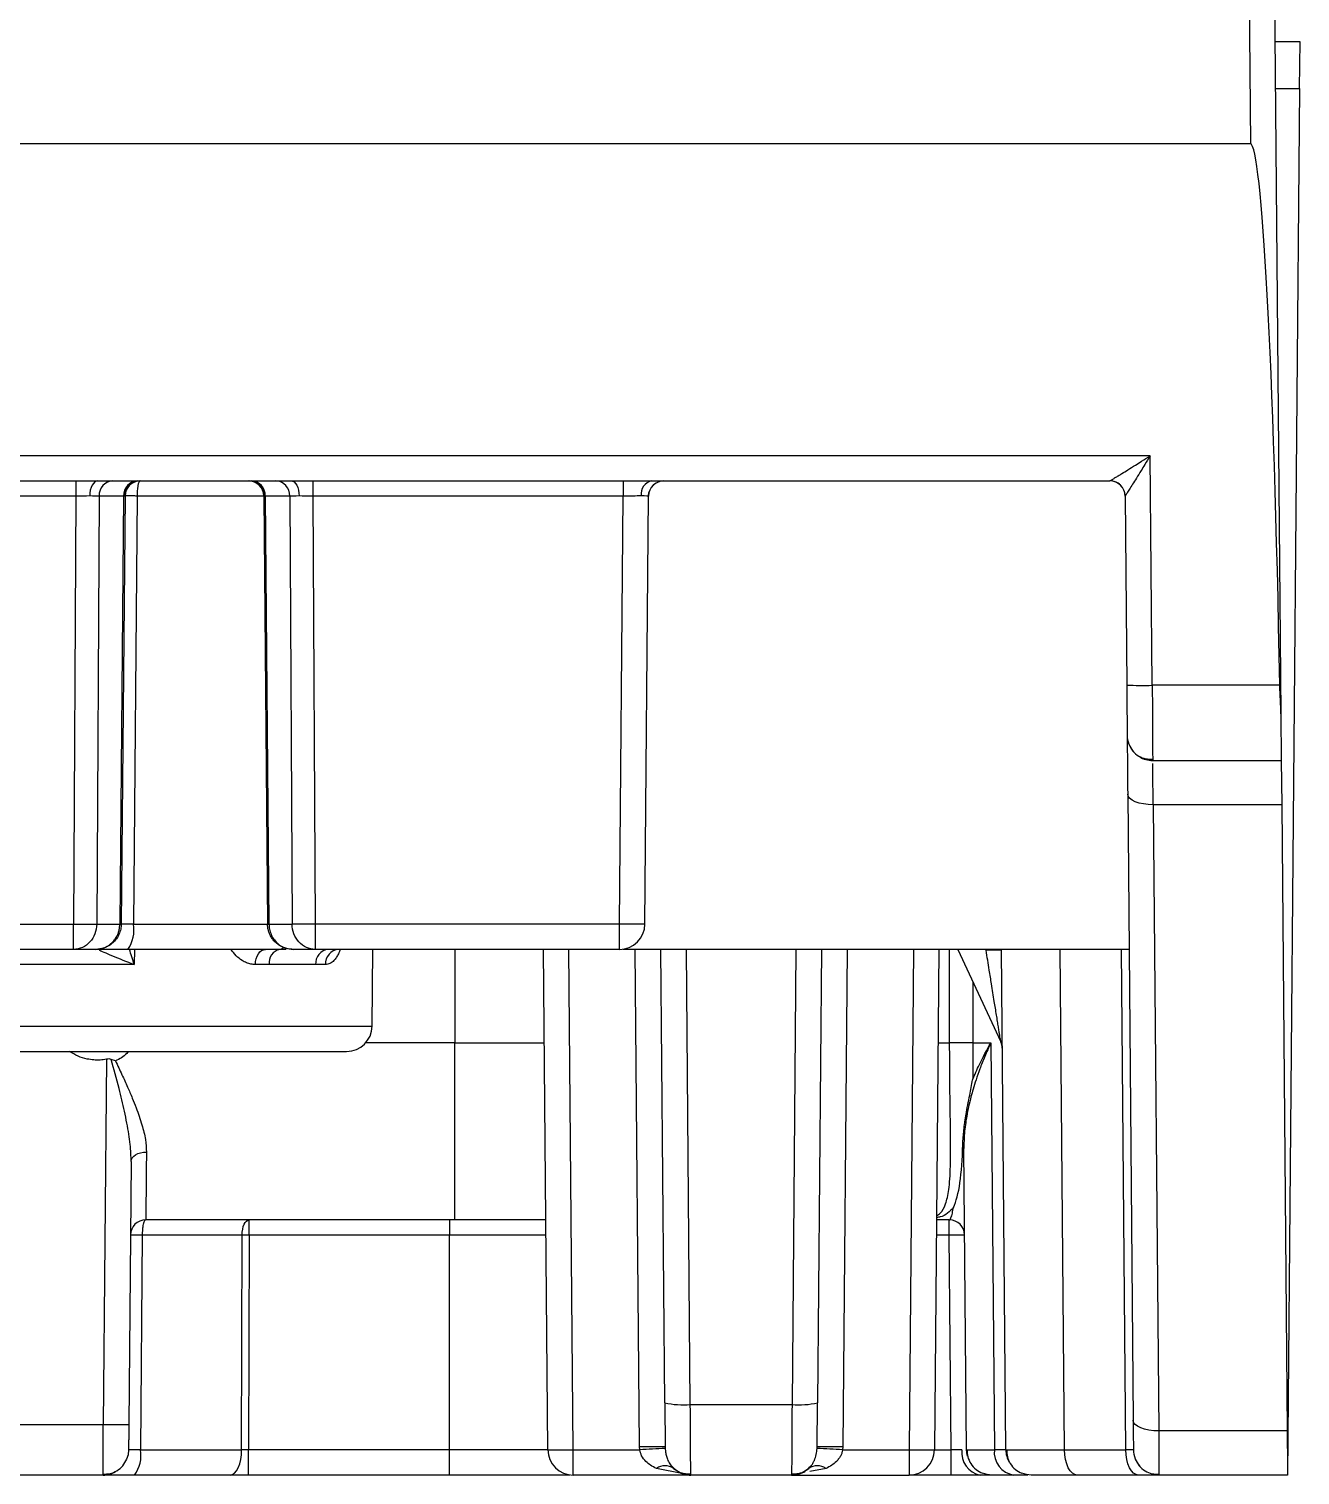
# Model space of a CAD drawing. Header units: inches. Extents: x 897.4 to 914.4, y -8.5 to 2.5.
# Drawn here: x 903.851 to 904.341, y -6.024 to -5.466 of the extents above; entities that cross this region are included whole.
import ezdxf

# ---------------------------------------------------------------- set-up
doc = ezdxf.new("R2010")
doc.units = ezdxf.units.IN
doc.header["$LTSCALE"] = 4
doc.header["$MEASUREMENT"] = 0
doc.layers.get('0').update_dxf_attribs({"linetype": 'CONTINUOUS'})

msp = doc.modelspace()

# ---------------------------------------------------------------- linework, layer by layer
for p, q in [((904.3114304030244, -4.294483337935333), (904.3220412471137, -5.51036595195562)), ((904.3212725393272, -4.294569283609147), (904.3338012112615, -5.730213188928245)), ((904.3411867092769, -5.47099737007817), (904.3315390690607, -5.47099737007817)), ((904.3410298877552, -5.488966670828608), (904.3411867092769, -5.47099737007817)), ((904.3316958905824, -5.488966670828608), (904.3410298877552, -5.488966670828608)), ((904.3410298877552, -5.488966670828608), (904.3363628983354, -6.02375180127848)), ((904.3220412471137, -5.51036595195562), (903.3856212763837, -5.51036595195562)), ((904.2834228565699, -5.630616452811573), (903.4242396302612, -5.630616452811573)), ((904.2841954693113, -5.719149003409327), (904.2834228565699, -5.630616452811573)), ((903.4398485232792, -5.640287211094148), (904.2678140093847, -5.640287211094148)), ((903.8691821252476, -5.640287211094148), (903.8691821252476, -5.646141196801739)), ((903.9605276366831, -5.640287211094148), (903.9605276366831, -5.646141196801739)), ((904.0801585009472, -5.640287211094148), (904.0801585009472, -5.646141196801739)), ((903.8691821252476, -5.646141196801739), (903.8384803982499, -5.646141196801739)), ((903.8691821252476, -5.646141196801739), (903.868264240851, -5.811239242908355)), ((903.8781021238697, -5.646141196801739), (903.8771842394731, -5.811239242908355)), ((903.8875478430851, -5.646141196801739), (903.8781021238697, -5.646141196801739)), ((903.8875478430851, -5.646141196801739), (903.8861070613959, -5.811239242908355)), ((903.8881011366935, -5.646141196801739), (903.8866603366711, -5.811239242908355)), ((903.8927244199516, -5.646141196801739), (903.8913199011768, -5.811239242908355)), ((903.9420668066108, -5.646141196801739), (903.8927244199516, -5.646141196801739)), ((903.9415016514729, -5.645072522480489), (903.9416130618525, -5.646140573475606)), ((903.9416086435702, -5.646141196801739), (903.9430494252596, -5.811239242908355)), ((903.951607638061, -5.646141196801739), (903.9421619188454, -5.646141196801739)), ((903.9421619188454, -5.646141196801739), (903.9436027005347, -5.811239242908355)), ((903.951607638061, -5.646141196801739), (903.9525255224574, -5.811239242908355)), ((904.0801585009472, -5.646141196801739), (903.9605276366831, -5.646141196801739)), ((903.9605276366831, -5.646141196801739), (903.9614455210796, -5.811239242908355)), ((904.0787177100913, -5.811239242908355), (904.0801585009472, -5.646141196801739)), ((904.0885598555606, -5.811239242908355), (904.0900006464165, -5.646141196801739)), ((904.27371840201, -5.646139400155827), (904.2736116390766, -5.645073549135295)), ((904.2737169445268, -5.646141196801739), (904.274353323842, -5.719063094401755)), ((904.333367632937, -5.719149003409327), (904.2841954693113, -5.719149003409327)), ((904.3338012112615, -5.730213188928245), (904.3339578494521, -5.748161241590809)), ((904.2843642531948, -5.748161241590809), (904.3339578494521, -5.748161241590809)), ((904.3339578494521, -5.748161241590809), (904.3341066227334, -5.765209907976493)), ((904.2747204904338, -5.761136141703656), (904.2768279652547, -6.002629331953715)), ((904.3341066227334, -5.765209907976493), (904.2845626267365, -5.765209907976493)), ((904.2845626267365, -5.765209907976493), (904.286670110724, -6.006703098226552)), ((904.3341066227334, -5.765209907976493), (904.336214106721, -6.006703098226552)), ((903.8393982826464, -5.811239242908355), (903.868264240851, -5.811239242908355)), ((903.868264240851, -5.820995836866016), (903.868264240851, -5.811239242908355)), ((903.8771842394731, -5.811239242908355), (903.8861070613959, -5.811239242908355)), ((903.8913199011768, -5.811239242908355), (903.9432510712634, -5.811239242908355)), ((903.9436027005347, -5.811239242908355), (903.9525255224574, -5.811239242908355)), ((904.0787177100913, -5.811239242908355), (903.9614455210796, -5.811239242908355)), ((903.9614455210796, -5.811239242908355), (903.9614455210796, -5.820995836866016)), ((904.0787177100913, -5.820995836866016), (904.0787177100913, -5.811239242908355)), ((903.868264240851, -5.820995836866016), (903.8393982826464, -5.820995836866016)), ((903.8768182003682, -5.820995836866016), (903.868264240851, -5.820995836866016)), ((903.8917192148972, -5.820995836866016), (903.891669715469, -5.826849822573607)), ((903.9502519037226, -5.820995836866016), (903.9473994350078, -5.820995836866016)), ((903.9614455210796, -5.820995836866016), (903.9528915615623, -5.820995836866016)), ((904.0787177100913, -5.820995836866016), (903.9614455210796, -5.820995836866016)), ((903.9833653528598, -5.850609328101772), (903.9836237857077, -5.820995836866016)), ((904.0152485853753, -5.820995836866016), (904.0152485853753, -5.857030173927612)), ((904.051116714357, -6.013995133988333), (904.0494324321472, -5.820995836866016)), ((904.060958855243, -6.013995133988333), (904.0592745776166, -5.820995836866016)), ((904.2752428743992, -5.820995836866016), (904.0800379423398, -5.820995836866016)), ((904.0865407280525, -6.012914653136806), (904.0848658782337, -5.820995836866016)), ((904.0962339902417, -5.995854583549519), (904.0947080237031, -5.820995836866016)), ((904.1060761380027, -5.996540902287773), (904.104544178825, -5.820995836866016)), ((904.1468191287945, -5.820995836866016), (904.1452871701897, -5.996540902287773)), ((904.1566552839164, -5.820995836866016), (904.1551293150862, -5.995854583549519)), ((904.1664974293858, -5.820995836866016), (904.1648225795672, -6.012914653136806)), ((904.1920887300029, -5.820995836866016), (904.1904044523765, -6.013995133988333)), ((904.2019308754723, -5.820995836866016), (904.2002465932626, -6.013995133988333)), ((904.2060675060188, -5.857030173927612), (904.2060695318288, -5.820995836866016)), ((904.2091600836264, -5.820995836866016), (904.2258101329504, -5.856702011051912)), ((904.2277145501171, -6.013995133988333), (904.226030277074, -5.820995836866016)), ((904.2503514911132, -6.013995133988333), (904.2486672089035, -5.820995836866016)), ((904.2739745065514, -6.013995133988333), (904.2722902335083, -5.820995836866016)), ((903.891669715469, -5.826849822573607), (903.8159928080285, -5.826849822573607)), ((903.9436960527896, -5.826849822573607), (903.938391382403, -5.826849822573607)), ((903.9654193901731, -5.826849822573607), (903.961594147696, -5.826849822573607)), ((904.2150293958236, -5.833582624795701), (904.2150316416311, -5.857030173927612)), ((903.7242971706376, -5.850609328101772), (903.9833653528598, -5.850609328101772)), ((904.0152485853753, -5.857030173927612), (903.9809081462457, -5.857030173927612)), ((904.0152485853753, -5.925326551628696), (904.0152485853753, -5.857030173927612)), ((904.0152485853753, -5.857030173927612), (904.0497469001812, -5.857030173927612)), ((904.2016164074383, -5.857030173927612), (904.2060675060188, -5.857030173927612)), ((904.2150316416311, -5.857030173927612), (904.2219416609726, -5.857030173927612)), ((904.2219416609726, -5.857030173927612), (904.2233114751484, -6.013995133988333)), ((903.8809471310038, -5.863368740703948), (903.8797177852053, -6.004238540030672)), ((904.2125570735508, -6.013995133988333), (904.2115430502649, -5.89779958962251)), ((903.8904451546152, -5.902802478495378), (903.8895599215082, -6.004238540030672)), ((904.0152485853753, -5.925326551628696), (903.8961027742579, -5.925326551628696)), ((903.9359317741499, -5.931180537336287), (903.9359317741499, -5.925326551628696)), ((904.0132800756157, -5.925326551628696), (904.0132800756157, -5.931180537336287)), ((904.2059290772013, -5.925326551628696), (904.2010203930736, -5.925326551628696)), ((904.2059290772013, -5.931180537336287), (904.2059290772013, -5.925326551628696)), ((903.8947240318519, -5.931180537336287), (903.8940194533246, -6.013995133988333)), ((903.9332539284179, -5.931180537336287), (903.8947240318519, -5.931180537336287)), ((903.9330754004803, -6.013995133988333), (903.9332538734186, -5.931180537336287)), ((903.9359317741499, -5.931180537336287), (903.9357583061538, -6.013995133988333)), ((904.0132800756157, -5.931180537336287), (903.9359317741499, -5.931180537336287)), ((904.0132800756157, -6.013995133988333), (904.0132800756157, -5.931180537336287)), ((904.0503940043725, -5.931180537336287), (904.0132800756157, -5.931180537336287)), ((904.2059290772013, -5.931180537336287), (904.2009693078304, -5.931180537336287)), ((904.2066517871858, -6.013995133988333), (904.2059290772013, -5.931180537336287)), ((904.0503101761742, -5.940636541433054), (904.0504765217526, -5.940636541433054)), ((904.2008867858669, -5.940636541433054), (904.2010492952397, -5.940636541433054)), ((904.1060761380027, -5.996540902287773), (904.1452871701897, -5.996540902287773)), ((903.8279447199589, -6.004238540030672), (903.8797177852053, -6.004238540030672)), ((904.336214106721, -6.006703098226552), (904.286670110724, -6.006703098226552)), ((903.8940194533246, -6.013995133988333), (903.9330754004803, -6.013995133988333)), ((904.0132800756157, -6.013995133988333), (903.9357583061538, -6.013995133988333)), ((903.9357583061538, -6.02375180127848), (903.9357583061538, -6.013995133988333)), ((904.0132800756157, -6.02375180127848), (904.0132800756157, -6.013995133988333)), ((904.051116714357, -6.013995133988333), (904.0132800756157, -6.013995133988333)), ((904.060958855243, -6.013995133988333), (904.0865766793038, -6.013995133988333)), ((904.060958855243, -6.02375180127848), (904.060958855243, -6.013995133988333)), ((904.0865766793038, -6.013995133988333), (904.0865407280525, -6.012914653136806)), ((904.1648225795672, -6.012914653136806), (904.1647866260241, -6.013995133988333)), ((904.1647866260241, -6.013995133988333), (904.1904044523765, -6.013995133988333)), ((904.1904044523765, -6.013995133988333), (904.1904044523765, -6.02375180127848)), ((904.2002465932626, -6.013995133988333), (904.2066517871858, -6.013995133988333)), ((904.2066517871858, -6.02375180127848), (904.2066517871858, -6.013995133988333)), ((904.2125570735508, -6.013995133988333), (904.2132437406184, -6.014001513914631)), ((904.2277145501171, -6.013995133988333), (904.2233114751484, -6.013995133988333)), ((904.2277145501171, -6.013995133988333), (904.2284819654185, -6.014000413927338)), ((904.2503514911132, -6.013995133988333), (904.2739745065514, -6.013995133988333)), ((903.8796326461888, -6.02375180127848), (903.8280298956416, -6.02375180127848)), ((903.8796326461888, -6.02375180127848), (903.8796432427331, -6.023014076467406)), ((904.0132800756157, -6.02375180127848), (903.9357583061538, -6.02375180127848)), ((904.1062344467989, -6.02375180127848), (904.060958855243, -6.02375180127848)), ((904.1027813712725, -6.023082935671939), (904.0929727570824, -6.021182964287237)), ((904.1451288596749, -6.02375180127848), (904.1062344467989, -6.02375180127848)), ((904.1451288596749, -6.02375180127848), (904.1904044523765, -6.02375180127848)), ((904.1583905505371, -6.021182964287237), (904.1521749577569, -6.022386937045508)), ((904.2066517871858, -6.02375180127848), (904.1904044523765, -6.02375180127848)), ((904.2362364725044, -6.02375180127848), (904.2308157076255, -6.02375180127848)), ((904.2788955838694, -6.02375180127848), (904.2552725592645, -6.02375180127848)), ((904.2830286394573, -6.02375180127848), (904.2788955838694, -6.02375180127848)), ((904.3363628983354, -6.02375180127848), (904.2867693020781, -6.02375180127848))]:
    msp.add_line(p, q)
at = {"flags": 128}
for points in [[(903.8776432275041, -5.640287211094148), (903.8770282246087, -5.640399189800561), (903.8764365414439, -5.640730909301841), (903.8758906360836, -5.641269756410368), (903.8754111882889, -5.641995344694976), (903.8750164028495, -5.642880101140861), (903.8747212395925, -5.643890512801832), (903.8745369000554, -5.644988226787613), (903.8744703691573, -5.646131626912291)], [(903.9520665527596, -5.640287211094148), (903.9526815373218, -5.640399189800561), (903.9532732204867, -5.640730909301841), (903.9538191441801, -5.641269756410368), (903.9542985736417, -5.641995344694976), (903.9546933590811, -5.642880101140861), (903.954988522338, -5.643890512801832), (903.9551728802084, -5.644988226787613), (903.9552394111064, -5.646131626912291)], [(904.2845626267365, -5.765209907976493), (904.2826469621998, -5.765144092070138), (904.2808045659833, -5.764921674639522), (904.2791059106063, -5.76455119891929), (904.2776159778182, -5.764046781413031), (904.2763917561272, -5.763427781897099), (904.2754800683257, -5.762717813432049), (904.274915784011, -5.761944082370256), (904.2747204904338, -5.761136141703656)], [(903.938391382403, -5.826849822573607), (903.938471021483, -5.825705102464178), (903.9386939339079, -5.8246057751637), (903.9390516131092, -5.82359371352179), (903.9395304742441, -5.822707343761209), (903.9401123125226, -5.821980398825605), (903.9407750182004, -5.821440451729787), (903.9414934199012, -5.821108108902373), (903.9422402012744, -5.820995836866016)], [(903.9473994350078, -5.820995836866016), (903.9484638377118, -5.820808839026231), (903.9493804204567, -5.820331811203563)], [(903.8904451546152, -5.902802478495378), (903.8905640632415, -5.902090933381874), (903.8909038126501, -5.901408427932902), (903.8914514229907, -5.900781215178517), (903.8921860311711, -5.90023298151176), (903.8930795691822, -5.899784920021137), (903.894097937418, -5.899453897178475), (903.8952022696606, -5.899252672836369), (903.8963504363969, -5.899188873573383)], [(904.286670110724, -6.006703098226552), (904.2847544370208, -6.006637245653954), (904.2829120408043, -6.006414901555825), (904.2812133945938, -6.006044352503105), (904.2797234618057, -6.005539971663089), (904.2784992401147, -6.004920972147158), (904.2775875431466, -6.00421104034835), (904.277023258832, -6.003437309286558), (904.2768279652547, -6.002629331953715)], [(904.336214106721, -6.006703098226552), (904.3362560712361, -6.011510482691237), (904.3362926458136, -6.015701800939437), (904.3363225288017, -6.019127528031812), (904.3363446935457, -6.021665565378855), (904.3363582967219, -6.023225567357579), (904.3363628983354, -6.02375180127848)], [(903.8894747824917, -6.013995133988333), (903.8892711015113, -6.015903098614029), (903.8887268644651, -6.017673564828119)], [(903.9286038971355, -6.02375180127848), (903.9294714937796, -6.023564730106209), (903.9303061274712, -6.023010776505528), (903.9310760452437, -6.022110840235001), (903.9317520241013, -6.020899240898167), (903.9323083610079, -6.019422031296352), (903.9327238995409, -6.017735237449005), (903.9329828548828, -6.015903098614029), (903.9330754004803, -6.013995133988333)], [(904.2129084003257, -6.016516818190955), (904.2127607636978, -6.015903098614029), (904.2125570735508, -6.013995133988333)], [(904.2552725592645, -6.02375180127848), (904.2543177336281, -6.023564730106209), (904.2533991984058, -6.023010776505528), (904.252551859861, -6.022110840235001), (904.2518079201217, -6.020899240898167), (904.251195658028, -6.019422031296352), (904.2507383291444, -6.017735237449005), (904.2504533316034, -6.015903098614029), (904.2503514911132, -6.013995133988333)], [(904.2788955838694, -6.02375180127848), (904.277940758233, -6.023564730106209), (904.2770222230106, -6.023010776505528), (904.2761748844658, -6.022110840235001), (904.2754309447265, -6.020899240898167), (904.2748186734661, -6.019422031296352), (904.2743613537492, -6.017735237449005), (904.2740763562082, -6.015903098614029), (904.2739745065514, -6.013995133988333)], [(904.0996036019407, -6.021182964287237), (904.1003030219858, -6.021763757577864), (904.1004098513768, -6.021843323325379)], [(904.1507632741689, -6.021979501752234), (904.1510602867795, -6.021763757577864), (904.1517597045331, -6.021182964287237)], [(904.2223992190202, -6.02375180127848), (904.2204895677473, -6.023564730106209), (904.2187241064754, -6.023039889502545)], [(904.2375566955864, -6.02375180127848), (904.2356470534801, -6.023564730106209), (904.2339062502566, -6.023049789388181)], [(904.2867693020781, -6.02375180127848), (904.2848596508053, -6.023564730106209), (904.2840707857516, -6.023374652302003)]]:
    msp.add_lwpolyline(points, dxfattribs=at)
for centre, radius, start, end in [((903.8837416924644, -5.645923644499044), 0.005643763189480165, 92.92042366341477, 182.209149698788), ((903.8931874133372, -5.6459236451136), 0.005643764821758735, 92.92062602470693, 182.2091428159067), ((903.8937964824551, -5.646122137207517), 0.005835346332513836, 90.6876141983336, 180.1749010121697), ((903.8940064162064, -5.646192720004542), 0.005905511811024056, 90, 179.4999999999707), ((903.9357033480397, -5.646192720004542), 0.005905511811024071, 0.50000000000333, 90), ((903.9359133089617, -5.64612210816181), 0.005835316935112851, 359.8248129115451, 89.31267187793622), ((903.9365223485935, -5.645923645113602), 0.005643764821760423, 357.7908571841221, 87.07937397528656), ((903.9459680678091, -5.645923645113602), 0.005643764821760333, 357.7908571841218, 87.0793739752996), ((904.0923203711058, -5.645433115496942), 0.00524732359299516, 101.2831604506335, 187.5201369429255), ((904.0959059325793, -5.646192720004542), 0.005905511811024071, 90, 179.4999999999966), ((904.2678116530727, -5.646192720004542), 0.005905511811024056, 0.5000000000034318, 90), ((904.2678140673096, -5.646190912956085), 0.00590370186222073, 56.97515436449355, 90.00056216502057), ((904.2678140980544, -5.646191759136713), 0.005904394593221406, 10.91695726914764, 56.97987967068179), ((904.2805052747501, -5.578090777273222), 0.1411064870817922, 267.5012305213743, 271.498561024275), ((904.2843642555131, -5.73831870425651), 0.009842519685039816, 180.4999999999989, 221.3632842786938), ((904.2843642555131, -5.73831870425651), 0.009842519685039759, 238.5929747526374, 270), ((903.8863836990334, -5.787181556949788), 0.02405927642435611, 269.3411889001716, 270.6588110998283), ((903.8782287894609, -5.813552654267157), 0.01329394892692145, 325.9516347153366, 10.0216260681252), ((903.9433260628971, -5.787181556949735), 0.02405927642440939, 269.3411889001716, 270.6588110998283), ((904.0787177118157, -5.811153349925803), 0.00984251968503981, 270, 359.5000000000051), ((903.9488822359061, -5.826117527696123), 0.005237628385552454, 102.0777696015503, 188.0370955545868), ((903.9670438126269, -5.826434116788752), 0.005465497155662052, 95.72038382119392, 184.3621305628681), ((903.9709399590538, -5.826509248823992), 0.005531064205501532, 94.57877028353208, 183.5302049513976), ((904.2230803953179, -5.990205442434547), 0.16891861678696, 88.99843794173512, 91.00156205826487), ((903.9735232103939, -5.85052342866596), 0.009842519685042241, 270, 359.5000000043098), ((904.210549573825, -6.207446314984972), 0.3504448042778637, 89.26718682292153, 90.73281317707848), ((904.2204579217344, -5.859197790251804), 0.005905511811022795, 0.5000000000034827, 25.00000092885514), ((904.2083703396257, -5.897846323487434), 0.003173054814185263, 0.8439028616637728, 29.10429346807808), ((903.896102782973, -5.931232090083283), 0.005905511811024068, 90, 179.5000000000009), ((904.2059290752304, -5.931232090083283), 0.005905511811024056, 0.4999999999991062, 90), ((904.1033548370376, -5.964651918991704), 0.03200488610508234, 257.1445287776868, 274.8776161314884), ((904.1480084705571, -5.964651940142051), 0.03200486498051175, 265.1223817150884, 282.8554756901954), ((903.8846388533568, -5.722228036445456), 0.2820534365047482, 269.0002931849071, 270.9997068150929), ((903.8817575253715, -6.016287019514674), 0.01247427819121157, 323.243612411942, 10.58703406199231), ((904.0609588570543, -6.013909255437613), 0.009842519685039353, 180.4999999999989, 270), ((904.0914618007871, -6.294925697177783), 0.2820539769582084, 89.00029416949697, 90.99970583050306), ((904.105943118262, -6.30631562150778), 0.2929613052632213, 91.86646199198911, 93.7903468997427), ((904.1454202142803, -6.306315070664424), 0.292960753825735, 86.20965128943352, 88.13353981883729), ((904.1599015068324, -6.294925791207962), 0.2820540709740753, 89.0002945027599, 90.99970549724011), ((904.1904044504989, -6.013909255437613), 0.009842519685039353, 270, 359.5000000000025), ((904.219498162044, -6.015175255316427), 0.008745588086294212, 172.4799989351758, 258.7165315665069), ((904.2321510485713, -6.014960506343168), 0.008892131470062088, 173.7674115867789, 261.3631592434739), ((904.2375566993924, -6.013909255437613), 0.009842519685039816, 180.4999999999989, 209.9310012254755), ((904.2867692978176, -6.013909255437613), 0.00984251968503981, 180.4999999999963, 221.3632842787041), ((903.879632639126, -6.013909255437613), 0.009842519685039568, 270, 299.2346250175509), ((904.0962881795115, -6.026123659045609), 0.005949999208315118, 56.13665958033349, 123.8633404196589), ((904.1062344476055, -6.013909255437613), 0.009842519685039353, 239.5260514900161, 269.9999999986516), ((904.1451288599477, -6.013909255437613), 0.00984251968503944, 269.9999999993551, 302.3534430544672), ((904.155075127535, -6.026123661993546), 0.005950001975423945, 56.13667081710143, 123.8633291829062)]:
    msp.add_arc(centre, radius, start, end)
msp.add_ellipse((904.3245005650598, -5.792347683088057), major_axis=(-0.002462318096049465, 0.2819817216399838), ratio=0.03490348340045624, start_param=4.974678342403946, end_param=6.282880523325126)
for points, knots in [([(904.2678140099885, -5.640287208193518), (904.2678504915232, -5.640272221373952), (904.2679257933377, -5.640241286965242), (904.2683624682734, -5.639994226706971), (904.2690274091963, -5.639598540576798), (904.2699454606351, -5.639037440997755), (904.2711071094607, -5.638317609954026), (904.2727222922558, -5.63731444869859), (904.274944095265, -5.635939432195991), (904.2774977537892, -5.634336636089716), (904.280392603195, -5.632532166400937), (904.2823007055707, -5.631325877831029), (904.2834228532396, -5.630616464162389)], [0, 0, 0, 0, 0.05428158049296868, 0.1120430248090038, 0.1750579276527574, 0.2446996528070993, 0.3219891052012384, 0.4076742612653508, 0.540069137703479, 0.6996984391486234, 0.8233938070079045, 1, 1, 1, 1]), ([(904.2834228532396, -5.630616464162389), (904.2827225479525, -5.631743581213043), (904.2815314606358, -5.633660594904572), (904.2797425389499, -5.636560374036461), (904.2781468556609, -5.639114329989852), (904.2766293141696, -5.64155797124063), (904.2753927091636, -5.643518074125021), (904.274465325952, -5.644975568293077), (904.2738605832715, -5.645933297856571), (904.2737639707261, -5.646073347364465), (904.2737183976004, -5.646139410149721)], [0, 0, 0, 0, 0.1766768593245018, 0.3004940419495811, 0.460169501912509, 0.5927053453006867, 0.7180108206211965, 0.8252197192067592, 0.9175543539500698, 1, 1, 1, 1]), ([(903.8940064162064, -5.64028720819352), (903.8938928349797, -5.640325343750788), (903.8936844152067, -5.640395321901457), (903.8934152143121, -5.640876968225991), (903.893233850634, -5.641423835047668), (903.8930729822988, -5.642117963036656), (903.8929166863571, -5.642950408962182), (903.8928081259392, -5.644039729181485), (903.8927299374426, -5.645085506383325), (903.8927260770178, -5.645822937084974), (903.8927244109988, -5.646141185346087)], [0, 0, 0, 0, 0.1662598832438449, 0.305084283365411, 0.4162897445314018, 0.4999555896601898, 0.6486497176826872, 0.7598487238950432, 0.8963594465844533, 1, 1, 1, 1]), ([(904.0899519994784, -5.64613635685765), (904.0899840348565, -5.645581903248151), (904.0900268468276, -5.644840933311777), (904.0903645275963, -5.644189409047885), (904.0904495283143, -5.644025407910179)], [0, 0, 0, 0, 0.7482808441748223, 0.9999999999999999, 0.9999999999999999, 0.9999999999999999, 0.9999999999999999]), ([(904.0919948546292, -5.641814470117787), (904.0920610830196, -5.641739209079407), (904.0925242305736, -5.641212894524755), (904.0931803675916, -5.640935455744481), (904.0937426794382, -5.640697689685598)], [0, 0, 0, 0, 0.142996308415569, 1, 1, 1, 1]), ([(903.8927244109988, -5.646141185346087), (903.8924524318483, -5.64613756912899), (903.8916619822229, -5.646127059362177), (903.8902477682132, -5.646116431870564), (903.8885505360578, -5.646121177509081), (903.8882639659059, -5.646133935769316), (903.8881011292591, -5.646141185346089)], [0, 0, 0, 0, 0.1063643517452398, 0.309125393678648, 0.6074269997890445, 1, 1, 1, 1]), ([(904.2743533199917, -5.719063107291677), (904.2743979072087, -5.72417229629035), (904.2744416777089, -5.729187898823009), (904.2745040228073, -5.736331939489356), (904.2745221106009, -5.73840459534371), (904.274522110601, -5.738404595353936)], [0, 0, 0, 0, 0.5, 0.5, 1, 1, 1, 1]), ([(904.2841954649039, -5.719148991848162), (904.2842019390494, -5.720272054276908), (904.2842147258228, -5.722490160869989), (904.2842328042101, -5.725724718016689), (904.2842497604711, -5.728792100558646), (904.284265537428, -5.731663671315236), (904.2842801498648, -5.734318056326266), (904.2842935940372, -5.73673983203928), (904.2843058709736, -5.738919294432042), (904.2843169804898, -5.740851864849812), (904.2843269227019, -5.742537530780444), (904.2843356977324, -5.743980263864805), (904.2843433054572, -5.745187391282036), (904.2843497467468, -5.746169166210171), (904.2843550189863, -5.746937708129039), (904.2843591319673, -5.747508306616243), (904.2843620517461, -5.747892538534812), (904.2843638986166, -5.748120458961075), (904.2843641381736, -5.748147821351969), (904.2843642555131, -5.748161223941549)], [0, 0, 0, 0, 0.07349766146124893, 0.1451616965276892, 0.2149919628206757, 0.282988321955516, 0.349150639571379, 0.4134787853653861, 0.4759726331316962, 0.5366320608064361, 0.5954569505195898, 0.6524471886552127, 0.707602665921598, 0.7609232774334903, 0.8124089228089019, 0.862059506283769, 0.9098749368485891, 0.9558551284122688, 1, 1, 1, 1]), ([(904.274522110601, -5.738404595353935), (904.274522110601, -5.738404595355793), (904.2745410133377, -5.740570634438027), (904.2746108222066, -5.748569938489302), (904.2746615639822, -5.754384370065736), (904.274720485959, -5.761136159852333)], [0, 0, 0, 0, 0.5, 0.5, 1, 1, 1, 1]), ([(904.2752376494594, -5.742003842721606), (904.2756929530099, -5.742889672838026), (904.2766156063878, -5.744684770083448), (904.2789231424359, -5.74655949543414), (904.2815927828251, -5.747646397477734), (904.2834545146596, -5.747609638503406), (904.2843609440664, -5.747591741503056)], [0, 0, 0, 0, 0.2502255373493736, 0.5070714626922179, 0.7600057573344289, 1, 1, 1, 1]), ([(903.8682642358589, -5.811239241023227), (903.8701251249147, -5.811249586086152), (903.8719828525813, -5.811255188485536), (903.8751218169109, -5.811255188485536), (903.8763977209143, -5.811249586086152), (903.8771842484338, -5.811239241023227)], [0, 0, 0, 0, 0.5, 0.5, 1, 1, 1, 1]), ([(903.8771842484338, -5.811239241023227), (903.8771639822015, -5.813801593716318), (903.8761936074154, -5.816339360749321), (903.8728949829433, -5.819947366181482), (903.8705866044864, -5.820995869610842), (903.8682642358589, -5.820995869610842)], [0, 0, 0, 0, 0.5, 0.5, 1, 1, 1, 1]), ([(903.8768181954428, -5.820995869610842), (903.8774207127192, -5.820959980494235), (903.8785990792932, -5.820889790746934), (903.8802607149261, -5.820347571913365), (903.8817343561467, -5.819558249478284), (903.8829934366626, -5.818555815479755), (903.8840267818739, -5.817410794089418), (903.8848350567123, -5.816178776231485), (903.8854301685087, -5.814910573448984), (903.8858258149772, -5.813648163130924), (903.8860582000816, -5.812425363515326), (903.8860911600987, -5.811625242336927), (903.8861070609524, -5.811239241023227)], [0, 0, 0, 0, 0.124821961502065, 0.244119186089566, 0.3578933957742789, 0.4661470048276636, 0.5688832473966373, 0.6661063410743568, 0.7578216992291461, 0.8440362105057908, 0.9247586124956141, 0.9999999999999999, 0.9999999999999999, 0.9999999999999999, 0.9999999999999999]), ([(903.8866603403548, -5.811239241023228), (903.886615910142, -5.811898053278695), (903.886521789398, -5.813293677922218), (903.8857911716783, -5.815404110124172), (903.8844933626013, -5.817496951891382), (903.8825156278964, -5.819331944352044), (903.8798873676143, -5.8207117989368), (903.877867306305, -5.820898767977845), (903.8768181954428, -5.820995869610842)], [0, 0, 0, 0, 0.1285555395000515, 0.2723314229485568, 0.4313556627829772, 0.6056414966860602, 0.7951914688948281, 1, 1, 1, 1]), ([(903.8913198995147, -5.811239241023227), (903.8900047460429, -5.811255033819268), (903.8888181610959, -5.811263726435641), (903.8871235117643, -5.811263732862587), (903.8866602024657, -5.811255041540539), (903.8866603403548, -5.811239241023227)], [0, 0, 0, 0, 0.5, 0.5, 1, 1, 1, 1]), ([(903.9528915688035, -5.820995869610842), (903.9522527612555, -5.820959980494235), (903.9510034203801, -5.820889790746934), (903.9492387954456, -5.820347571913365), (903.9476738406681, -5.819558249478283), (903.9463375078265, -5.818555815479755), (903.9452422252884, -5.817410794089417), (903.9443872168731, -5.816178776231485), (903.9437594307825, -5.814910573448984), (903.9433434903051, -5.813648163130924), (903.9431003539914, -5.812425363515326), (903.9430659981371, -5.811625242336927), (903.9430494238914, -5.811239241023228)], [0, 0, 0, 0, 0.1248219615020885, 0.2441191860896088, 0.3578933957743293, 0.4661470048277224, 0.5688832473967053, 0.6661063410744209, 0.7578216992291992, 0.8440362105058339, 0.9247586124956401, 1, 1, 1, 1]), ([(903.9436027032937, -5.811239241023227), (903.9436453643541, -5.811898053278696), (903.9437357373347, -5.813293677922219), (903.9444313241956, -5.815404110124174), (903.9456591088885, -5.817496951891384), (903.947524043143, -5.819331944352044), (903.9499978956592, -5.8207117989368), (903.9519024473863, -5.820898767977845), (903.9528915688035, -5.820995869610842)], [0, 0, 0, 0, 0.1285555395001239, 0.272331422948673, 0.4313556627831104, 0.6056414966861834, 0.7951914688949051, 0.9999999999999999, 0.9999999999999999, 0.9999999999999999, 0.9999999999999999]), ([(903.9614455283872, -5.811239241023227), (903.9613189276417, -5.81123993268614), (903.9610964929392, -5.811241147922541), (903.9606483546434, -5.811243424743649), (903.959867591216, -5.811247066902037), (903.9582619328112, -5.811253084566994), (903.9562582595282, -5.811256071339264), (903.9540317960812, -5.811253861159717), (903.9530829456461, -5.81124465150388), (903.9525255158123, -5.811239241023227)], [0, 0, 0, 0, 0.03411052817142432, 0.05993144159891279, 0.1209079228382031, 0.245448768696895, 0.5004120611565263, 0.7065025093042909, 1, 1, 1, 1]), ([(903.9614455283872, -5.820995869610842), (903.9591231597598, -5.820995869610842), (903.9568147813029, -5.819947366181482), (903.9535161568307, -5.81633936074932), (903.9525457820446, -5.813801593716319), (903.9525255158123, -5.811239241023227)], [0, 0, 0, 0, 0.5, 0.5, 1, 1, 1, 1]), ([(904.0885598567277, -5.811239241023228), (904.088529191317, -5.811244224717258), (904.088471215973, -5.811253646778439), (904.0880470745929, -5.811263914320671), (904.0874949988973, -5.811270380588525), (904.0868786471518, -5.811273683206753), (904.0862721005698, -5.811274760075417), (904.0849648216105, -5.811275137766538), (904.0830327320208, -5.811269776921318), (904.0808389260333, -5.811256042623179), (904.079758152986, -5.811247906597503), (904.0791591873659, -5.811243043467487), (904.0788640113171, -5.811240501105919), (904.0787177118157, -5.811239241023227)], [0, 0, 0, 0, 0.1149394054334594, 0.2173018855243911, 0.3070772903592078, 0.3842568016188826, 0.4488329186198083, 0.5007994534804254, 0.7596499439011755, 0.88324890131391, 0.9425832233399283, 0.9715422513582317, 1, 1, 1, 1]), ([(903.8892436865358, -5.820995869610842), (903.8883714294324, -5.820995869610842), (903.8866500050716, -5.820995869610842), (903.8842671012658, -5.820995869610842), (903.8821226279998, -5.820995869610842), (903.8802742729405, -5.820995869610842), (903.8787525822713, -5.820995869610842), (903.8776596809389, -5.820995869610842), (903.8769437843112, -5.820995869610842), (903.8768602088401, -5.820995869610842), (903.8768181954428, -5.820995869610842)], [0, 0, 0, 0, 0.1263140788989867, 0.2492844502842946, 0.3726357461333503, 0.5000591991359477, 0.6235367069629931, 0.7499737364152517, 0.8743117733509006, 1, 1, 1, 1]), ([(903.8781862115155, -5.821153070457777), (903.8786527971334, -5.82151332891841), (903.8807294238533, -5.822444649225467), (903.885709982215, -5.824514937473268), (903.8886543788338, -5.825679669768832), (903.8916697090164, -5.826849846763411)], [0, 0, 0, 0, 0.5, 0.5, 1, 1, 1, 1]), ([(903.9473994258917, -5.820995869610842), (903.9451629139322, -5.820995869610842), (903.9407049197774, -5.820995869610842), (903.9337867963268, -5.820995869610842), (903.9267347467967, -5.820995869610842), (903.9195302264404, -5.820995869610842), (903.9121787729217, -5.820995869610842), (903.9046773252502, -5.820995869610842), (903.8970333471543, -5.820995869610842), (903.89184606957, -5.820995869610842), (903.8892436865358, -5.820995869610842)], [0, 0, 0, 0, 0.1259900294581216, 0.2511333831628881, 0.3757090895113634, 0.4999999999999995, 0.6242909104886366, 0.7488666168371123, 0.8740099705418786, 1, 1, 1, 1]), ([(903.9383913765014, -5.826849846762791), (903.9378120982474, -5.826816526440492), (903.9366545455244, -5.826749943534021), (903.9349170521239, -5.826199108891462), (903.9329682365324, -5.825185045444766), (903.9308618840537, -5.823557160129004), (903.9296166786254, -5.82184842888458), (903.9289953922533, -5.820995869610806)], [0, 0, 0, 0, 0.1656838085627557, 0.3310805168741237, 0.5001550078468606, 0.7506059042927292, 0.9999999999999999, 0.9999999999999999, 0.9999999999999999, 0.9999999999999999]), ([(903.9710891285586, -5.820995869610806), (903.9708691246658, -5.821572329507151), (903.970430270335, -5.82272222698816), (903.9696150079881, -5.824150697930803), (903.9685402146272, -5.825504574733493), (903.9671546670875, -5.826619427702488), (903.9659942706662, -5.826773511463177), (903.9654193936766, -5.826849846762791)], [0, 0, 0, 0, 0.1660336311078639, 0.3311967673455025, 0.4991297272200392, 0.7518617006125354, 1, 1, 1, 1]), ([(904.225810133075, -5.856702013115539), (904.2258035003829, -5.856666478245549), (904.2257894096834, -5.856590986852005), (904.2256955168629, -5.856043573340979), (904.2255574250631, -5.855211486898424), (904.2253692798108, -5.854053437057839), (904.225133773283, -5.852581401799339), (904.2248491766705, -5.850788105867564), (904.2245142222893, -5.848674272832106), (904.2239937979667, -5.845414927829451), (904.223217476253, -5.840613334836987), (904.2222952080596, -5.83481777279035), (904.2212289393999, -5.828232453405032), (904.2205363185986, -5.823880036215389), (904.2201277525477, -5.821312614186096)], [0, 0, 0, 0, 0.02399737898285495, 0.05098078538741198, 0.08278892944803727, 0.1205624067860895, 0.16498466332097, 0.2164750687772918, 0.2753020225838124, 0.3416449405498356, 0.4830447764800747, 0.6597924050725994, 0.7993169230587801, 1, 1, 1, 1]), ([(903.7341393097578, -5.860365948350999), (903.7341393097578, -5.860365948350999), (903.7877714761283, -5.860365948350999), (903.9198910440233, -5.860365948350999), (903.9735232103939, -5.860365948350999), (903.9735232103939, -5.860365948350999)], [0, 0, 0, 0, 0.5, 0.5, 1, 1, 1, 1]), ([(903.8809471360704, -5.863368716080936), (903.8801314326355, -5.863492132681578), (903.878501559508, -5.863738733826404), (903.8760084999242, -5.86369291284025), (903.8731387409462, -5.863278986339487), (903.869929652272, -5.862316310830508), (903.8678093285166, -5.861015922001959), (903.8667495266003, -5.860365948350999)], [0, 0, 0, 0, 0.1660895693212443, 0.331866845505403, 0.5002480140211752, 0.7502088484846244, 1, 1, 1, 1]), ([(903.8893020661536, -5.860365922059432), (903.8891229140784, -5.860623405060785), (903.88794413568, -5.862317582477758), (903.8860233519903, -5.863229115870857), (903.8843944911797, -5.864002113387173)], [0, 0, 0, 0, 0.1519811318301774, 1, 1, 1, 1]), ([(904.2010346287424, -5.923695710468312), (904.2015275457369, -5.923421051367093), (904.203021467377, -5.922588620796577), (904.2045698561476, -5.919488625370135), (904.2059014936028, -5.913856704899535), (904.2063583534257, -5.906795094692029), (904.2064659024356, -5.899267601426683), (904.2064365320898, -5.890529309032138), (904.2062284609669, -5.879555945598847), (904.2060879902444, -5.866749635906206), (904.2060742915465, -5.860249806424649), (904.2060675060188, -5.857030173927612)], [0, 0, 0, 0, 0.07514217876809674, 0.2277392100395602, 0.3743673535994499, 0.5374266702983073, 0.6138928435118176, 0.6871025353073799, 0.849548708428787, 0.9254752960922304, 1, 1, 1, 1]), ([(904.2219416643624, -5.857030178158958), (904.2211373411948, -5.858810749738078), (904.2196152681156, -5.862180241225666), (904.2177492088982, -5.866932736053151), (904.216281188697, -5.871100224789401), (904.2151634853194, -5.874683199450069), (904.2138560356178, -5.879377751463231), (904.2125946147614, -5.885101752663632), (904.2116681248734, -5.891766516475401), (904.211583288173, -5.89585868554567), (904.2115430507442, -5.897799571511829)], [0, 0, 0, 0, 0.1277773628383473, 0.2418014200828786, 0.3420723800368717, 0.4285910267694064, 0.5013590852922026, 0.6838917622645857, 0.8500721666499176, 1, 1, 1, 1]), ([(904.2149348187562, -5.871291154932699), (904.2157726076357, -5.869326975963988), (904.217789447752, -5.864598535378345), (904.2204097987295, -5.859822350969134), (904.2219416643624, -5.857030178158958)], [0, 0, 0, 0, 0.4153967747157872, 1, 1, 1, 1]), ([(904.2150316415781, -5.857030178158958), (904.2150300436947, -5.858229442934576), (904.2150268399155, -5.860633986190479), (904.2150080943726, -5.864222209424431), (904.2149794704426, -5.867795735768029), (904.2149497678669, -5.870120910043886), (904.2149348187562, -5.871291154932699)], [0, 0, 0, 0, 0.2470920174728754, 0.4954230761057531, 0.7460497596534921, 1, 1, 1, 1]), ([(903.8827764619738, -5.863421448542662), (903.8825068336472, -5.863356263580673), (903.8819069163268, -5.863211228419807), (903.8812879259041, -5.863312796829117), (903.8809471360704, -5.863368716080936)], [0, 0, 0, 0, 0.4494424772633826, 1, 1, 1, 1]), ([(903.8904451477454, -5.902802479181411), (903.890432077378, -5.901768761857139), (903.8904045534, -5.899591928403138), (903.8900885630953, -5.896086991132593), (903.8895697857009, -5.89220358158795), (903.8888217068201, -5.887933488482016), (903.8876036923754, -5.882062249499805), (903.8856312266205, -5.873857837270876), (903.8838030250919, -5.86717433646154), (903.8827764619738, -5.863421448542662)], [0, 0, 0, 0, 0.08244726235519054, 0.1736199584464533, 0.2736056493983149, 0.3824706301848801, 0.5002662020926717, 0.7193918297725892, 1, 1, 1, 1]), ([(903.8843945001087, -5.864002147827425), (903.8852414033553, -5.865776300576966), (903.8868532422972, -5.869152894659429), (903.8890275810187, -5.873936869423809), (903.890863561617, -5.878180999821685), (903.8928209838596, -5.883053449871344), (903.8946441472199, -5.888437671643911), (903.8960872464721, -5.894196210741763), (903.8962663401652, -5.897593608019117), (903.8963504346925, -5.899188876469112)], [0, 0, 0, 0, 0.1460379658323954, 0.2779416436222835, 0.3957805619449253, 0.4996531080679504, 0.6869194433529642, 0.8529911301057774, 1, 1, 1, 1]), ([(904.211142752728, -5.896302983413298), (904.2111853062981, -5.895371782461549), (904.2112668465301, -5.893587435312956), (904.2115353309837, -5.89072830620886), (904.2118092396453, -5.888538193760112), (904.2120298738087, -5.887009821972153), (904.2121856220618, -5.885980514489816), (904.212695115472, -5.882811462201994), (904.2136587743851, -5.877877533108272), (904.2145405817034, -5.873271706689218), (904.2149186155206, -5.871297173130826)], [0, 0, 0, 0, 0.1304225746579717, 0.2499129202626839, 0.3748485738377762, 0.4060946479517773, 0.4373456789378703, 0.4998644185288016, 0.7855901635208977, 1, 1, 1, 1]), ([(903.8963504346925, -5.899188876469112), (903.8963380421561, -5.900499647417343), (903.8963133885921, -5.903107279471325), (903.8962798102947, -5.906683939067792), (903.8962489861314, -5.909973295151641), (903.8962211389356, -5.912946072776435), (903.8961962099778, -5.915601802124808), (903.896174214619, -5.917935367680167), (903.8961551491839, -5.91994561753299), (903.8961390132062, -5.921633157336566), (903.8961258120023, -5.922999943689746), (903.8961155250505, -5.9240522159353), (903.8961082277959, -5.924788534516764), (903.8961036435156, -5.925243104351198), (903.8961030686627, -5.925298865944113), (903.896102782973, -5.925326578272259)], [0, 0, 0, 0, 0.08215370939663742, 0.1634356073159406, 0.2438457022850923, 0.3233840036586847, 0.4020505216494403, 0.4798452673606624, 0.5567682528205065, 0.6328194910182134, 0.7079989959424615, 0.7823067826219395, 0.85574286716835, 0.9283072668219683, 1, 1, 1, 1]), ([(904.2075341742163, -5.920535198992471), (904.2085930861518, -5.9181644342168), (904.2094542593015, -5.915013726045576), (904.2106311850298, -5.906937973622624), (904.2109633349849, -5.902031205182889), (904.211142752728, -5.896302983413298)], [0, 0, 0, 0, 0.5, 0.5, 1, 1, 1, 1]), ([(904.2075327165926, -5.920540066922576), (904.2060622756951, -5.922122142516139), (904.2042728398233, -5.924047430927089), (904.2015190651967, -5.924377586507485), (904.2010281617338, -5.924436441911319)], [0, 0, 0, 0, 0.821734335783853, 1, 1, 1, 1]), ([(904.2059290752304, -5.925326578272259), (904.2060444133127, -5.92528602096849), (904.2062651011369, -5.925208418645477), (904.2065675542422, -5.924617881131846), (904.2068465588542, -5.923797225525686), (904.2071019536298, -5.922798393987565), (904.2073327696713, -5.921728160788576), (904.2074692930582, -5.920916940776123), (904.2075327181012, -5.920540070077875)], [0, 0, 0, 0, 0.2127055790655616, 0.4069907395079953, 0.5828580040079738, 0.7403111109457924, 0.8793556230830006, 1, 1, 1, 1]), ([(903.896102782973, -5.92532657827226), (903.8959807731671, -5.925364649661901), (903.8957568314884, -5.925434527413485), (903.8954675181612, -5.92591569141081), (903.8952722692093, -5.926462567212524), (903.895099040388, -5.92715596592644), (903.8949318220806, -5.92798842190177), (903.8948134675404, -5.929073172302941), (903.8947347529831, -5.930119843186421), (903.8947272945732, -5.930857322187506), (903.8947240255907, -5.931180555424827)], [0, 0, 0, 0, 0.1661179348537002, 0.3048995031360434, 0.4161454238245406, 0.4999547634402735, 0.6481413216562154, 0.7598479355914178, 0.8947425904814612, 1, 1, 1, 1]), ([(903.933253920372, -5.931180555424827), (903.9332600827711, -5.929623347383307), (903.9335449418274, -5.928134421095029), (903.9345479620478, -5.925941742824017), (903.9352255997178, -5.925326578272259), (903.9359317676104, -5.925326578272259)], [0, 0, 0, 0, 0.5, 0.5, 1, 1, 1, 1]), ([(904.0503429099626, -5.925326551628696), (904.0488004830886, -5.925326551628696), (904.037407591862, -5.925326551628696), (904.0255236336214, -5.925326551628696), (904.0152485853753, -5.925326551628696)], [0, 0, 0, 0, 0.1353850259271238, 1, 1, 1, 1]), ([(903.8947240255907, -5.931180555424827), (903.8944499313759, -5.931177191465779), (903.8936639581619, -5.93116754521437), (903.892275087344, -5.931157546465172), (903.8906298481244, -5.931161539949037), (903.8903539991221, -5.931173672190425), (903.8901974960258, -5.931180555424827)], [0, 0, 0, 0, 0.109026761998532, 0.3126374434047755, 0.6100244427205911, 1, 1, 1, 1]), ([(903.9359317676104, -5.931180555424971), (903.9358166480192, -5.931180331320123), (903.9355858093205, -5.93117988194334), (903.9351246153803, -5.931179289452746), (903.934321871061, -5.931178784032556), (903.9336806561791, -5.931179847605152), (903.933253920372, -5.931180555424827)], [0, 0, 0, 0, 0.1243905474008245, 0.2494288921351944, 0.5004863787371162, 0.9999999999999999, 0.9999999999999999, 0.9999999999999999, 0.9999999999999999]), ([(904.2118343621776, -5.931180555424827), (904.2117952624576, -5.931176266213058), (904.2117236475771, -5.931168410111054), (904.2112331224422, -5.931161744873167), (904.2106802209219, -5.931159348455337), (904.2097579791009, -5.931158851209867), (904.2085183001101, -5.931162223130677), (904.2072017933323, -5.931170475291565), (904.2065709328213, -5.931175223607604), (904.2062117145431, -5.931178126455944), (904.2060346002703, -5.931179648555092), (904.2059290752304, -5.931180555424827)], [0, 0, 0, 0, 0.1675145158464645, 0.3068188735345168, 0.4178438888495986, 0.5005348213327759, 0.759522807635287, 0.8831874181885809, 0.9425532573460268, 0.9657731151782688, 1, 1, 1, 1]), ([(904.0962339923464, -5.995854577553303), (904.0962671684091, -5.999656177800554), (904.0962993218675, -6.003340505298783), (904.0963519466834, -6.009370338407885), (904.0963719846154, -6.011666178431799), (904.096382883293, -6.012914670484781)], [0, 0, 0, 0, 0.5, 0.5, 1, 1, 1, 1]), ([(904.1549804242602, -6.012914670484781), (904.1549913229378, -6.011666178431799), (904.1550113608698, -6.009370338407885), (904.1550639856857, -6.003340505298784), (904.1550961391441, -5.999656177800553), (904.1551293152069, -5.995854577553303)], [0, 0, 0, 0, 0.5, 0.5, 1, 1, 1, 1]), ([(904.1062344476055, -6.023751775122653), (904.1062344476054, -6.023751775122655), (904.1062178092712, -6.020891928730755), (904.1061598051392, -6.010922005930048), (904.1061188287947, -6.003878869924981), (904.1060761372584, -5.99654092165005)], [0, 0, 0, 0, 0.5, 0.5, 1, 1, 1, 1]), ([(904.1452871702949, -5.99654092165005), (904.1452444787585, -6.003878869924978), (904.145203502414, -6.010922005930052), (904.145145498282, -6.020891928730752), (904.1451288599478, -6.023751775122655), (904.1451288599477, -6.023751775122653)], [0, 0, 0, 0, 0.5, 0.5, 1, 1, 1, 1]), ([(903.8796432427331, -6.023014076467406), (903.8796468053548, -6.02283526760354), (903.8796574614134, -6.022300437374124), (903.8796752160308, -6.018311501394004), (903.87969650034, -6.011940619142115), (903.8797106902547, -6.006805898134881), (903.8797177852053, -6.004238540030672)], [0, 0, 0, 0, 0.1434061318630558, 0.4289381004147502, 0.7144693170592795, 1, 1, 1, 1]), ([(903.8895599288458, -6.004238517947424), (903.8895542471994, -6.00488957014726), (903.8895430892235, -6.006168147544246), (903.8895270630993, -6.008004559476054), (903.8895123608595, -6.009689269286521), (903.8894992880847, -6.011187260899856), (903.8894882346405, -6.012453860164312), (903.8894805028228, -6.013339838709499), (903.8894756134026, -6.01390011076163), (903.889475061601, -6.013963340968532), (903.889474784038, -6.013995146535038)], [0, 0, 0, 0, 0.1269751888567045, 0.2493618890945706, 0.3721541981677083, 0.5002987997020389, 0.6286582416574498, 0.7600084766001347, 0.8792813319409652, 1, 1, 1, 1]), ([(904.2768279652265, -6.002629364285839), (904.2768574262055, -6.006005258108035), (904.2768827971114, -6.008912475967242), (904.2769177015284, -6.012912125993104), (904.2769271529055, -6.013995146527591), (904.2769271529055, -6.013995146535038)], [0, 0, 0, 0, 0.5, 0.5, 1, 1, 1, 1]), ([(904.2866701101385, -6.006703101748854), (904.2866866414183, -6.011763011049132), (904.2867031726983, -6.016127767271181), (904.2867362352579, -6.02212724630953), (904.2867527665377, -6.023751775122653), (904.2867692978176, -6.023751775122653)], [0, 0, 0, 0, 0.5, 0.5, 1, 1, 1, 1]), ([(903.8796343145029, -6.023367759048302), (903.8805426739017, -6.023356301618532), (903.8824167559452, -6.023332663217888), (903.8850799021191, -6.022188847419451), (903.8873835787882, -6.020279160926084), (903.8883043078573, -6.018482229225581), (903.8887592774239, -6.017594292410548)], [0, 0, 0, 0, 0.2375775552018428, 0.4901582245746525, 0.7480665057463769, 1, 1, 1, 1]), ([(904.0511167121423, -6.013995146535038), (904.0511169083522, -6.014017629969391), (904.052177714504, -6.014030719167688), (904.0558216347357, -6.014030719167687), (904.0583823144515, -6.014017629969392), (904.0609588570543, -6.013995146535038)], [0, 0, 0, 0, 0.5, 0.5, 1, 1, 1, 1]), ([(904.0929727574526, -6.02118298125882), (904.0922170571358, -6.020801357849094), (904.0907790297434, -6.020075164006646), (904.0888386224084, -6.018469612118468), (904.0871997321462, -6.016512236580403), (904.0867717918705, -6.01478338286539), (904.0865766810467, -6.013995146535038)], [0, 0, 0, 0, 0.2627649980940344, 0.5000173437053818, 0.7720428913013344, 1, 1, 1, 1]), ([(904.0964020564464, -6.013509675019161), (904.0964416283464, -6.013968871723837), (904.0965296323948, -6.014990080434417), (904.0968813014337, -6.01654585276124), (904.097479752681, -6.018234480789449), (904.0983801280142, -6.019900199200002), (904.099189911051, -6.020749236215872), (904.099603602529, -6.02118298125882)], [0, 0, 0, 0, 0.1352484949291499, 0.3007794692524232, 0.5000226953037188, 0.7445780649781701, 1, 1, 1, 1]), ([(904.1517597050242, -6.021182981258819), (904.152044033787, -6.020898011367375), (904.1526073091031, -6.02033346593014), (904.1533236483954, -6.019273309093347), (904.1540417966497, -6.017847839338636), (904.1546918995117, -6.015977204614876), (904.1548763156716, -6.014287768425063), (904.1549612511068, -6.013509675019165)], [0, 0, 0, 0, 0.1702255365485636, 0.3372287839688676, 0.5001846751186921, 0.7698030793934294, 1, 1, 1, 1]), ([(904.1647866265065, -6.013995146535038), (904.1647183544353, -6.014380460422704), (904.1645769814533, -6.015178341201461), (904.1640681469768, -6.016328956619602), (904.1633476556308, -6.017455960575158), (904.1622160388298, -6.01873495321559), (904.1605817015726, -6.020074403596232), (904.1591454471385, -6.020801053307062), (904.1583905501006, -6.02118298125882)], [0, 0, 0, 0, 0.110381836698482, 0.2285709097047771, 0.3578347523859618, 0.5006829284683981, 0.7375583536814014, 1, 1, 1, 1]), ([(904.1904044504989, -6.013995146535038), (904.1929809931017, -6.014017629969391), (904.1955416728175, -6.014030719167688), (904.1991855930493, -6.014030719167687), (904.200246399201, -6.014017629969392), (904.2002465954109, -6.013995146535038)], [0, 0, 0, 0, 0.5, 0.5, 1, 1, 1, 1]), ([(904.212736165232, -6.013997553960377), (904.2127886331949, -6.01490539951574), (904.212896988735, -6.016780259713475), (904.2141302138103, -6.019433988504362), (904.2160994118118, -6.021720111607233), (904.2179012831713, -6.022621299335406), (904.2187937998369, -6.023067682514812)], [0, 0, 0, 0, 0.236519580989671, 0.4884543915683073, 0.746617327373721, 1, 1, 1, 1]), ([(904.2132437406184, -6.014001513914631), (904.2136590763596, -6.014010772196754), (904.2146263959046, -6.01403233479386), (904.2201560664006, -6.014008649552657), (904.2233114751484, -6.013995133988333)], [0, 0, 0, 0, 0.4293676720655321, 1, 1, 1, 1]), ([(904.2281067505863, -6.014000853922256), (904.2281252242966, -6.01490648607103), (904.228163190426, -6.016767690274994), (904.2293299708068, -6.019427388338124), (904.2312599353722, -6.021717365927602), (904.2330607726118, -6.022620844270781), (904.2339512764032, -6.023067609182325)], [0, 0, 0, 0, 0.2392034578681887, 0.4915974791638813, 0.7485978397101426, 1, 1, 1, 1]), ([(904.2284819654185, -6.014000413927338), (904.2286662218426, -6.014002330966834), (904.2292171057944, -6.014008062470084), (904.2334481044599, -6.014010593679759), (904.2405126373545, -6.014007108859125), (904.247071867606, -6.013999125618731), (904.2503514911132, -6.013995133988333)], [0, 0, 0, 0, 0.1434860537791058, 0.4289900053607039, 0.714494273035514, 1, 1, 1, 1]), ([(904.2776427075094, -6.01759443907552), (904.2780973926405, -6.018482466071429), (904.2790167459607, -6.020278017567184), (904.2813207685035, -6.022203470434287), (904.2839857618062, -6.02337498521534), (904.28585933098, -6.023426225712832), (904.286767551265, -6.023451064752614)], [0, 0, 0, 0, 0.2523607474084939, 0.5102623226175883, 0.7625976669597546, 1, 1, 1, 1]), ([(903.8917517612355, -6.023751775122653), (903.8908968902032, -6.023751775122653), (903.889209045092, -6.023751775122653), (903.886881225874, -6.023751775122653), (903.8847856550385, -6.023751775122653), (903.8824022208279, -6.023751775122653), (903.8800959781807, -6.023751775122653), (903.8797873946893, -6.023751775122653), (903.879632639126, -6.023751775122653)], [0, 0, 0, 0, 0.1264714204108212, 0.2497033594417805, 0.3733167556587738, 0.500900073383449, 0.7496998627656491, 1, 1, 1, 1]), ([(903.9286039045805, -6.023751775122653), (903.9262449840974, -6.023751775122653), (903.9215352524665, -6.023751775122653), (903.9142775562116, -6.023751775122653), (903.9068998739798, -6.023751775122653), (903.8993947531926, -6.023751775122653), (903.8943023479654, -6.023751775122653), (903.8917517612355, -6.023751775122653)], [0, 0, 0, 0, 0.2004595231353679, 0.4002299202305072, 0.5997700797694987, 0.7995404768646371, 1, 1, 1, 1]), ([(903.9357583014577, -6.023751775122653), (903.9349299995267, -6.023751775122653), (903.9332838220391, -6.023751775122653), (903.930858742605, -6.023751775122653), (903.9293586842226, -6.023751775122653), (903.9286039045805, -6.023751775122653)], [0, 0, 0, 0, 0.3347378542558652, 0.6652621457434601, 1, 1, 1, 1]), ([(904.0596386275778, -6.02375180127848), (904.0521346792299, -6.02375180127848), (904.037000963197, -6.02375180127848), (904.0212307418568, -6.02375180127848), (904.0132800756157, -6.02375180127848)], [0, 0, 0, 0, 0.4958430785665902, 0.9999999999999999, 0.9999999999999999, 0.9999999999999999, 0.9999999999999999]), ([(904.0987683540895, -6.020244895123892), (904.0994364008753, -6.020893605109417), (904.1008067244227, -6.02222426425994), (904.1034717660257, -6.023250229906068), (904.1053281594195, -6.023234626096997), (904.1062313943341, -6.023227034007302)], [0, 0, 0, 0, 0.3281467487224852, 0.673107372548098, 1, 1, 1, 1]), ([(904.1451319127125, -6.023227034007302), (904.1460351477766, -6.023234626059029), (904.1478915416006, -6.023250229791101), (904.150556584185, -6.022224264772596), (904.1519269071954, -6.020893605153738), (904.1525949535301, -6.020244895123892)], [0, 0, 0, 0, 0.3268926584123426, 0.6718533594445966, 0.9999999999999999, 0.9999999999999999, 0.9999999999999999, 0.9999999999999999]), ([(904.2177869758135, -6.023751775122653), (904.2172836851366, -6.023751775122653), (904.2162794628015, -6.023751775122653), (904.214550463741, -6.023751775122653), (904.2123956411343, -6.023751775122653), (904.2097479266242, -6.023751775122653), (904.2076858437994, -6.023751775122653), (904.2066517872181, -6.023751775122653)], [0, 0, 0, 0, 0.1665538428248392, 0.3323270162155605, 0.5001877556659091, 0.749363054491287, 1, 1, 1, 1]), ([(904.2223992190774, -6.023751775122653), (904.2223738399816, -6.023751775122653), (904.2223232010555, -6.023751775122653), (904.2219051383021, -6.023751775122653), (904.2211321197482, -6.023751775122653), (904.2198569586848, -6.023751775122653), (904.2184783094774, -6.023751775122653), (904.2177869758135, -6.023751775122653)], [0, 0, 0, 0, 0.166559316057649, 0.3323359093440255, 0.5001978388395439, 0.7493705741883814, 1, 1, 1, 1]), ([(904.2308157081656, -6.023751775122653), (904.2301635803374, -6.023751775122653), (904.2288624743845, -6.023751775122653), (904.2271900977363, -6.023751775122653), (904.2257358169051, -6.023751775122653), (904.2241382570033, -6.023751775122653), (904.2227045208667, -6.023751775122653), (904.2225011830391, -6.023751775122653), (904.2223992190774, -6.023751775122653)], [0, 0, 0, 0, 0.1249908047726456, 0.249377918079187, 0.3741324276371654, 0.5002169325244403, 0.7493832694419086, 1, 1, 1, 1]), ([(904.2552725602341, -6.023751775122653), (904.254212368302, -6.023751775122653), (904.2521070123985, -6.023751775122653), (904.2492365060201, -6.023751775122653), (904.2466253200424, -6.023751775122653), (904.2442924075496, -6.023751775122653), (904.2418076379005, -6.023751775122653), (904.2395111452842, -6.023751775122653), (904.2378495726631, -6.023751775122653), (904.2376549665013, -6.023751775122653), (904.2375566993924, -6.023751775122653)], [0, 0, 0, 0, 0.1006609281412323, 0.1998950122965027, 0.2988108579585061, 0.3985276852693433, 0.5001382498572082, 0.6669811376952102, 0.8318408804652102, 1, 1, 1, 1]), ([(904.2867692978176, -6.023751775122653), (904.2867444645165, -6.023751775122653), (904.2866951539486, -6.023751775122653), (904.286282526434, -6.023751775122653), (904.2856196018668, -6.023751775122653), (904.2843976062247, -6.023751775122653), (904.2823275865189, -6.023751775122653), (904.2800418597622, -6.023751775122653), (904.2788955818879, -6.023751775122653)], [0, 0, 0, 0, 0.1256467830853387, 0.2494921713522756, 0.3737163536681057, 0.5004799759374386, 0.749493788082176, 1, 1, 1, 1])]:
    msp.add_open_spline(points, degree=3, knots=knots)
for points in [[(904.2678140099885, -5.640287208193518), (904.2678124387509, -5.640287208193518), (904.2678116530731, -5.640287208193518), (904.2678116530727, -5.640287208193518)], [(903.8744703603684, -5.646131616868702), (903.8729008309172, -5.646140122181933), (903.8710430559642, -5.646143025095782), (903.869182119622, -5.646141185346088)], [(903.8781021321969, -5.646141185346088), (903.8773156519637, -5.646143025095782), (903.8760397952468, -5.646140122181933), (903.8744703603684, -5.646131616868702)], [(903.8879611614274, -5.646139934208392), (903.8878682053853, -5.646140768300189), (903.8877293412379, -5.646141182035397), (903.8875478498569, -5.646141185346087)], [(903.8881011292591, -5.646141185346087), (903.8881011292881, -5.646141182035397), (903.8880541029114, -5.646140768300189), (903.8879611614274, -5.646139934208392)], [(903.9417486028188, -5.646139934208392), (903.9416556613348, -5.646140768300189), (903.9416086349581, -5.646141182035397), (903.941608634987, -5.646141185346087)], [(903.9421619143892, -5.646141185346087), (903.9419804230083, -5.646141182035397), (903.9418415588609, -5.646140768300189), (903.9417486028188, -5.646139934208392)], [(903.9552394038778, -5.646131616868702), (903.9536699689993, -5.646140122181933), (903.9523941122824, -5.646143025095782), (903.9516076320492, -5.646141185346087)], [(903.9605276446242, -5.646141185346087), (903.958666708282, -5.646143025095782), (903.9568089333291, -5.646140122181933), (903.9552394038778, -5.646131616868702)], [(904.0871181798548, -5.646119841766497), (904.0852960541722, -5.646138813837244), (904.0827352088897, -5.646144696709695), (904.08015850072, -5.646141185346088)], [(904.0900006456321, -5.646141185346088), (904.0900006149889, -5.646144696709695), (904.088939974404, -5.646138813837244), (904.0871181798548, -5.646119841766497)], [(904.2737183976004, -5.646139410149721), (904.2737174207789, -5.646140006265235), (904.2737169348937, -5.646140597948157), (904.2737169400199, -5.646141185346088)], [(904.3338012200877, -5.730213197114882), (904.333770488224, -5.726691674331295), (904.3334368887889, -5.722974130249744), (904.3333676370904, -5.71914899184816)], [(904.284562630871, -5.765209897315348), (904.2844742479061, -5.757614133829319), (904.2844053361598, -5.751691755837788), (904.284378069941, -5.749348456433628)], [(903.8916697090164, -5.826849846763411), (903.8910142834949, -5.824866411087275), (903.8903947136745, -5.822886398573345), (903.8898362063817, -5.820995848667341)], [(903.9615941398487, -5.826849846762791), (903.9564155470451, -5.826849846762791), (903.9504035038539, -5.826849846762791), (903.9436960441741, -5.826849846762791)], [(903.884394514266, -5.864002229515886), (903.8838372597922, -5.863838964112206), (903.8832948584399, -5.863640807606722), (903.8827764746064, -5.86342150009746)], [(903.894019454829, -6.013995146535038), (903.891436834795, -6.014025669202654), (903.8894745178304, -6.014025650902674), (903.889474784038, -6.013995146535038)], [(903.9357583014577, -6.013995146535092), (903.9348186541844, -6.013998430065511), (903.9339033379119, -6.013998394263318), (903.9330754026288, -6.013995146535039)], [(904.096382883293, -6.012914670484781), (904.0963848380294, -6.013111442825615), (904.096391142105, -6.013309889628065), (904.0964020564464, -6.013509675019161)], [(904.1549612511068, -6.013509675019165), (904.1549721654483, -6.013309889628067), (904.1549784695238, -6.013111442825616), (904.1549804242602, -6.01291467048478)], [(904.210827793379, -6.014030719167688), (904.2097280687896, -6.014030719167491), (904.2082072913108, -6.014017764683111), (904.2066517872181, -6.013995146535038)], [(904.2769271529055, -6.013995146535038), (904.2769273060412, -6.014012694152045), (904.2757845283224, -6.014012694152051), (904.2739745094319, -6.013995146535038)]]:
    msp.add_open_spline(points, degree=3)

doc.saveas('drawing.dxf')
